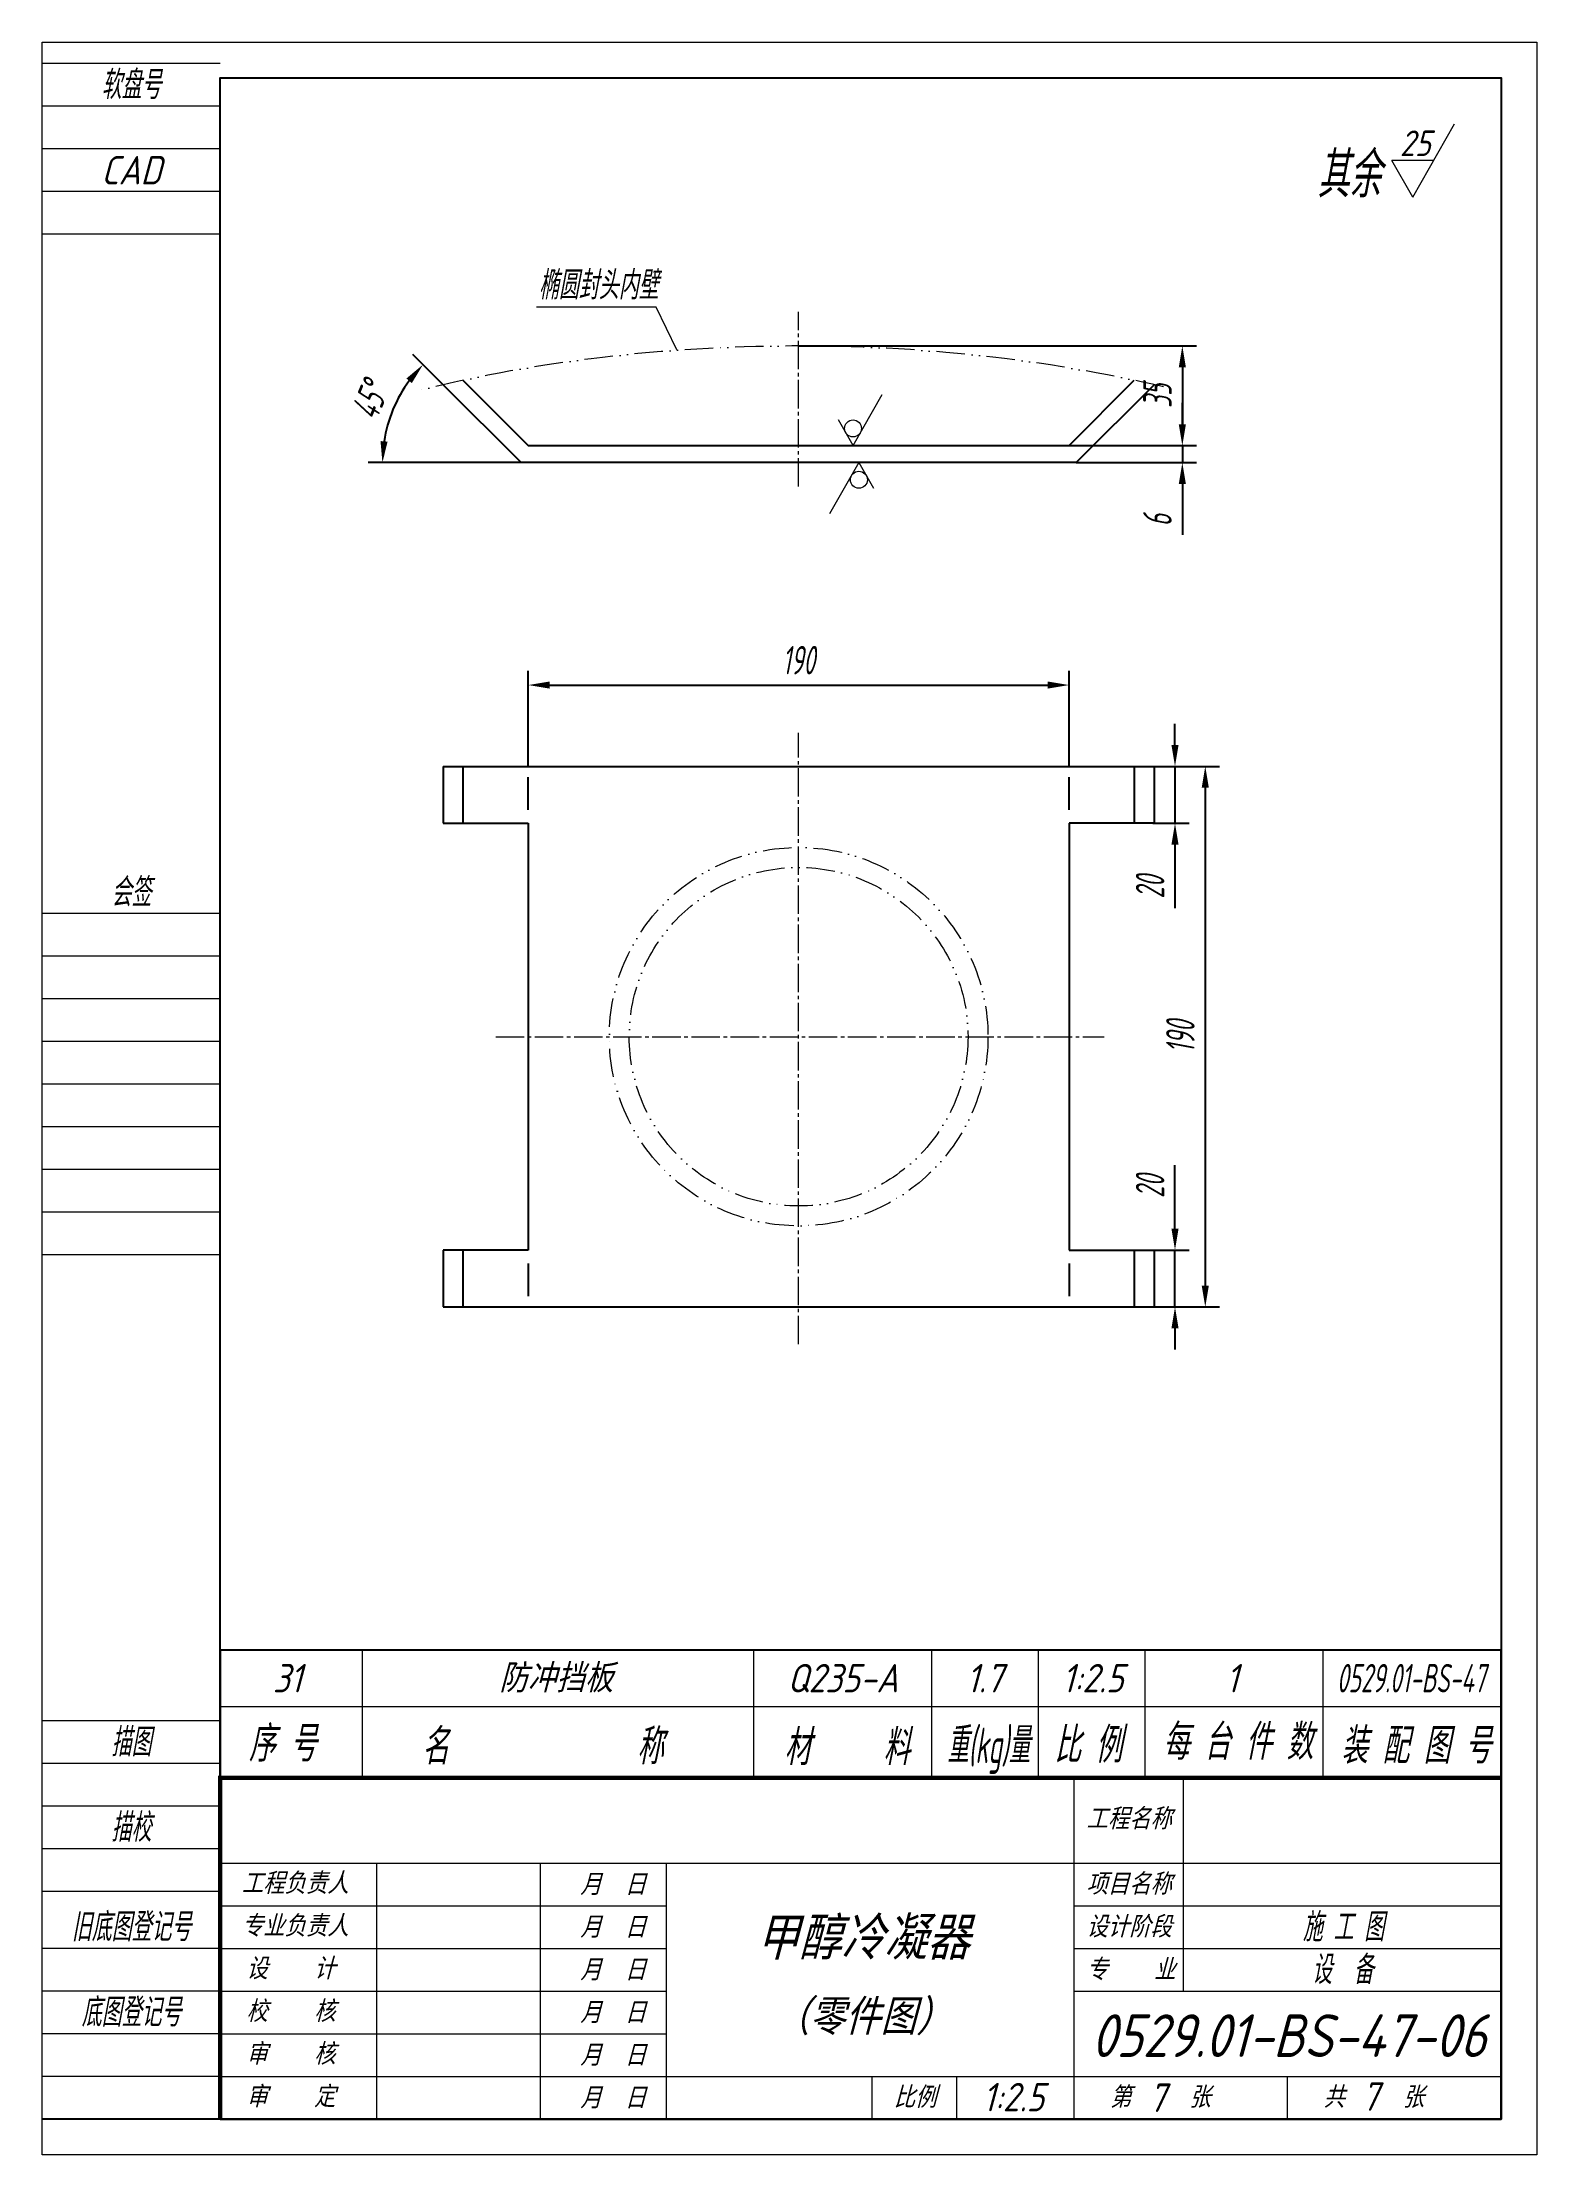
# Model space of a CAD drawing. Header units: millimetres. Extents: x 1483 to 2008, y 884 to 1626.
import ezdxf
from ezdxf.enums import TextEntityAlignment as Align

# ---------------------------------------------------------------- set-up
doc = ezdxf.new("R2010")
doc.units = ezdxf.units.MM
doc.header["$PDMODE"] = 3
doc.linetypes.add('GEN4A', pattern=[17.5, 10, -2.5, 0, -2.5, 0, -2.5])
doc.linetypes.add('GEN7', pattern=[13.75, 10, -1.25, 1.25, -1.25])
for name, color, linetype, lineweight in [('4', 3, 'Continuous', 18), ('4A', 3, 'GEN4A', 18), ('5', 3, 'Continuous', 18), ('6', 2, 'Continuous', 18), ('7', 4, 'GEN7', 18), ('8', 1, 'Continuous', 18), ('RAHM2', 1, 'Continuous', 18), ('RAHM3', 2, 'Continuous', 18), ('TILE1', 5, 'Continuous', 18)]:
    doc.layers.add(name, color=color, linetype=linetype, lineweight=lineweight)
doc.styles.add('HZ', font='gbeitc.shx', dxfattribs={"width": 0.7, "bigfont": 'hztxt.shx'})
doc.styles.add('HZTXT', font='gbeitc.shx', dxfattribs={"bigfont": 'hztxt.shx'})
doc.styles.add('ROMANC', font='gbeitc.shx', dxfattribs={"bigfont": 'hztxt.shx'})
doc.styles.get("Standard").update_dxf_attribs({"font": 'gbeitc.shx', "bigfont": 'hztxt.shx'})
doc.dimstyles.new('GEN-ISO', dxfattribs={"dimscale": 2.5, "dimtxt": 4, "dimasz": 3, "dimexe": 2, "dimexo": 0, "dimgap": 1.5, "dimtad": 1, "dimzin": 0, "dimdsep": 46, "dimtxsty": 'HZ', "dimcen": 0, "dimdle": 6, "dimclrd": 256, "dimclre": 256, "dimclrt": 2, "dimadec": 0, "dimazin": 0, "dimtfac": 1, "dimtmove": 0, "dimatfit": 2, "dimldrblk": 'CLOSED', "dimfxl": 0, "dimtolj": 1, "dimtzin": 0, "dimarcsym": 0})

# ---------------------------------------------------------------- blocks, each defined once
blk = doc.blocks.new('GB-A4')
blk.add_line((115, 7), (90, 7))
blk.add_lwpolyline([(115, 7), (115, 294), (295, 294), (295, 7)], close=True)
at = {"layer": 'RAHM2'}
for p, q in [((115, 290), (90, 290)), ((115, 278), (90, 278)), ((115, 170.5), (90, 170.5)), ((115, 158.5), (90, 158.5)), ((115, 146.5), (90, 146.5)), ((115, 134.5), (90, 134.5)), ((115, 57), (90, 57)), ((115, 45), (90, 45)), ((115, 31), (90, 31)), ((115, 19), (90, 19)), ((115, 13), (90, 13))]:
    blk.add_line(p, q, dxfattribs=at)
at = {"layer": 'RAHM3'}
for p, q in [((115, 296), (90, 296)), ((115, 284), (90, 284)), ((115, 272), (90, 272)), ((115, 176.5), (90, 176.5)), ((115, 164.5), (90, 164.5)), ((115, 152.5), (90, 152.5)), ((115, 140.5), (90, 140.5)), ((115, 128.5), (90, 128.5)), ((115, 63), (90, 63)), ((115, 51), (90, 51)), ((115, 39), (90, 39)), ((115, 25), (90, 25))]:
    blk.add_line(p, q, dxfattribs=at)
at = {"layer": 'TILE1'}
blk.add_line((90, 2), (90, 299), dxfattribs=at)
blk.add_lwpolyline([(90, 299), (300, 299), (300, 2), (90, 2)], dxfattribs=at)
for tag, p in [('MAX', (300, 301)), ('RU', (295, 296)), ('INSERT', (295, 7))]:
    blk.add_attdef(tag, p, '', height=3.5)
at = {"layer": 'RAHM2', "char_height": 4, "attachment_point": 8}
for s, insert, width, style in [('软盘号', (102.5, 291), 17.4835, 'HZ'), ('CAD', (102.5, 279), 12.5019, 'ROMANC'), ('会签', (102.5, 177.5), 11.6477, 'HZ'), ('描图', (102.5, 58), 11.6477, 'HZ'), ('描校', (102.5, 46), 11.6477, 'HZ'), ('旧底图登记号', (102.5, 32), 34.991, 'HZ'), ('底图登记号', (102.5, 20), 29.1552, 'HZ')]:
    blk.add_mtext(s, dxfattribs=dict(at, insert=insert, width=width, style=style))
blk = doc.blocks.new('GEFROG4')
at = {"color": 0}
for p, q in [((0, 0), (5.714286, 10)), ((0, 0), (-2.857143, 5)), ((2.857143, 5), (-2.857143, 5))]:
    blk.add_line(p, q, dxfattribs=at)
for tag, p in [('GEFROU2', (2.416099, 10.1)), ('GEFROU1', (2.45, 5.6))]:
    blk.add_attdef(tag, text='', height=3.5, dxfattribs=at).set_placement(p, align=Align.RIGHT)
blk.add_attdef('GEFROU0', (0, 0), '', height=1, dxfattribs=at)
blk = doc.blocks.new('*D22')
at = {"layer": '5', "lineweight": -2}
for p, q in [((1870.55, 1371.71), (1897.04, 1371.71)), ((1892.04, 1364.21), (1892.04, 1189.21)), ((1870.55, 1181.71), (1897.04, 1181.71))]:
    blk.add_line(p, q, dxfattribs=at)
at = {"layer": '5'}
for points in [[(1890.79, 1364.21), (1893.29, 1364.21), (1892.04, 1371.71)], [(1890.79, 1189.21), (1893.29, 1189.21), (1892.04, 1181.71)]]:
    blk.add_solid(points, dxfattribs=at)
at = {"layer": 'Defpoints', "color": 0}
for p in [(1870.55, 1371.71), (1870.55, 1181.71), (1892.04, 1181.71)]:
    blk.add_point(p, dxfattribs=at)
at = {"layer": '5', "color": 2, "insert": (1883.29, 1276.71), "char_height": 10, "attachment_point": 5, "rotation": 90, "style": 'HZ'}
blk.add_mtext('\\A1;190', dxfattribs=at)
blk = doc.blocks.new('_CLOSED')
at = {"color": 0, "linetype": 'ByBlock', "lineweight": -2}
for p, q in [((-1, 0.166667), (0, 0)), ((-1, 0.166667), (-1, -0.166667)), ((0, 0), (-1, -0.166667)), ((0, 0), (-1, 0))]:
    blk.add_line(p, q, dxfattribs=at)
blk = doc.blocks.new('*D23')
at = {"layer": '5', "lineweight": -2}
for p, q in [((1881.4, 1209.21), (1881.4, 1231.5)), ((1873.56, 1201.71), (1886.4, 1201.71)), ((1881.4, 1181.71), (1881.4, 1201.71)), ((1873.56, 1181.71), (1886.4, 1181.71)), ((1881.4, 1174.21), (1881.4, 1166.71))]:
    blk.add_line(p, q, dxfattribs=at)
at = {"layer": '5'}
for points in [[(1880.15, 1209.21), (1882.65, 1209.21), (1881.4, 1201.71)], [(1880.15, 1174.21), (1882.65, 1174.21), (1881.4, 1181.71)]]:
    blk.add_solid(points, dxfattribs=at)
at = {"layer": 'Defpoints', "color": 0}
for p in [(1873.56, 1201.71), (1881.4, 1201.71), (1873.56, 1181.71)]:
    blk.add_point(p, dxfattribs=at)
at = {"layer": '5', "color": 2, "insert": (1872.65, 1224.11), "char_height": 10, "attachment_point": 5, "rotation": 90, "style": 'HZ'}
blk.add_mtext('\\A1;20', dxfattribs=at)
blk = doc.blocks.new('*D24')
at = {"layer": '5', "lineweight": -2}
for p, q in [((1883.98, 1491.98), (1883.98, 1499.48)), ((1844.19, 1484.48), (1888.98, 1484.48)), ((1846.67, 1478.48), (1888.98, 1478.48)), ((1883.98, 1484.48), (1883.98, 1478.48)), ((1883.98, 1470.98), (1883.98, 1453.06))]:
    blk.add_line(p, q, dxfattribs=at)
at = {"layer": '5'}
for points in [[(1882.73, 1491.98), (1885.23, 1491.98), (1883.98, 1484.48)], [(1882.73, 1470.98), (1885.23, 1470.98), (1883.98, 1478.48)]]:
    blk.add_solid(points, dxfattribs=at)
at = {"layer": 'Defpoints', "color": 0}
for p in [(1844.19, 1484.48), (1846.67, 1478.48), (1883.98, 1478.48)]:
    blk.add_point(p, dxfattribs=at)
at = {"layer": '5', "color": 2, "insert": (1875.23, 1458.27), "char_height": 10, "attachment_point": 5, "rotation": 90, "style": 'HZ'}
blk.add_mtext('\\A1;6', dxfattribs=at)
blk = doc.blocks.new('GEFROG8')
at = {"color": 0}
for q in [(5.714286, 10), (-2.857143, 5)]:
    blk.add_line((0, 0), q, dxfattribs=at)
blk.add_circle((0, 3.341936), 1.658064, dxfattribs=at)
for tag, p in [('GEFROU2', (2.45, 10.1)), ('GEFROU1', (2.45, 5.6))]:
    blk.add_attdef(tag, text='', height=3.5, dxfattribs=at).set_placement(p, align=Align.RIGHT)
blk.add_attdef('GEFROU0', (0, 0), '', height=1, dxfattribs=at)
blk = doc.blocks.new('*D25')
at = {"layer": '5', "lineweight": -2}
for p, q in [((1654.19, 1371.71), (1654.19, 1405.3)), ((1844.19, 1371.71), (1844.19, 1405.3)), ((1661.69, 1400.3), (1836.69, 1400.3))]:
    blk.add_line(p, q, dxfattribs=at)
at = {"layer": '5'}
for points in [[(1661.69, 1401.55), (1661.69, 1399.05), (1654.19, 1400.3)], [(1836.69, 1401.55), (1836.69, 1399.05), (1844.19, 1400.3)]]:
    blk.add_solid(points, dxfattribs=at)
at = {"layer": 'Defpoints', "color": 0}
for p in [(1844.19, 1400.3), (1654.19, 1371.71), (1844.19, 1371.71)]:
    blk.add_point(p, dxfattribs=at)
at = {"layer": '5', "color": 2, "insert": (1749.19, 1409.05), "char_height": 10, "attachment_point": 5, "style": 'HZ'}
blk.add_mtext('\\A1;190', dxfattribs=at)
blk = doc.blocks.new('*D26')
at = {"layer": '5', "lineweight": -2}
for p, q in [((1881.4, 1379.21), (1881.4, 1386.71)), ((1873.56, 1371.71), (1886.4, 1371.71)), ((1881.4, 1371.71), (1881.4, 1351.71)), ((1873.56, 1351.71), (1886.4, 1351.71)), ((1881.4, 1344.21), (1881.4, 1321.92))]:
    blk.add_line(p, q, dxfattribs=at)
at = {"layer": '5'}
for points in [[(1880.15, 1379.21), (1882.65, 1379.21), (1881.4, 1371.71)], [(1880.15, 1344.21), (1882.65, 1344.21), (1881.4, 1351.71)]]:
    blk.add_solid(points, dxfattribs=at)
at = {"layer": 'Defpoints', "color": 0}
for p in [(1873.56, 1371.71), (1873.56, 1351.71), (1881.4, 1351.71)]:
    blk.add_point(p, dxfattribs=at)
at = {"layer": '5', "color": 2, "insert": (1872.65, 1329.32), "char_height": 10, "attachment_point": 5, "rotation": 90, "style": 'HZ'}
blk.add_mtext('\\A1;20', dxfattribs=at)
blk = doc.blocks.new('*D27')
at = {"layer": '5', "lineweight": -2}
for p, q in [((1749.19, 1519.48), (1888.98, 1519.48)), ((1883.98, 1511.98), (1883.98, 1491.98)), ((1844.19, 1484.48), (1888.98, 1484.48))]:
    blk.add_line(p, q, dxfattribs=at)
at = {"layer": '5'}
for points in [[(1882.73, 1511.98), (1885.23, 1511.98), (1883.98, 1519.48)], [(1882.73, 1491.98), (1885.23, 1491.98), (1883.98, 1484.48)]]:
    blk.add_solid(points, dxfattribs=at)
at = {"layer": 'Defpoints', "color": 0}
for p in [(1749.19, 1519.48), (1844.19, 1484.48), (1883.98, 1484.48)]:
    blk.add_point(p, dxfattribs=at)
at = {"layer": '5', "color": 2, "insert": (1875.23, 1501.98), "char_height": 10, "attachment_point": 5, "rotation": 90, "style": 'HZ'}
blk.add_mtext('\\A1;35', dxfattribs=at)
blk = doc.blocks.new('*D28')
at = {"layer": '5', "lineweight": -2}
for p, q in [((1627.83, 1502.36), (1613.7, 1516.48)), ((1651.7, 1478.48), (1597.97, 1478.48))]:
    blk.add_line(p, q, dxfattribs=at)
blk.add_arc((1651.7, 1478.48), 48.74, 143.82589, 171.17411, dxfattribs=at)
at = {"layer": '5'}
for points in [[(1611.41, 1508.06), (1613.31, 1506.43), (1617.24, 1512.94)], [(1604.79, 1485.86), (1602.3, 1486.05), (1602.97, 1478.48)]]:
    blk.add_solid(points, dxfattribs=at)
at = {"layer": 'Defpoints', "color": 0}
for p in [(1609.49, 1502.85), (1627.83, 1502.36), (1651.7, 1478.48), (1651.7, 1478.48), (1786.67, 1478.48)]:
    blk.add_point(p, dxfattribs=at)
at = {"layer": '5', "color": 2, "insert": (1598.59, 1500.48), "char_height": 10, "attachment_point": 5, "rotation": 67.5, "style": 'HZ'}
blk.add_mtext('\\A1;45%%D', dxfattribs=at)

msp = doc.modelspace()

# ---------------------------------------------------------------- linework, layer by layer
for p, q in [((1631.262, 1507.406), (1654.187, 1484.48)), ((1844.187, 1484.48), (1867.113, 1507.406)), ((1651.702, 1478.48), (1624.314, 1505.868)), ((1874.06, 1505.868), (1846.673, 1478.48)), ((1846.673, 1478.48), (1651.702, 1478.48)), ((1654.187, 1484.48), (1844.187, 1484.48)), ((1624.314, 1371.711), (1874.06, 1371.711)), ((1624.314, 1371.711), (1624.314, 1351.711)), ((1631.262, 1371.711), (1631.262, 1351.711)), ((1654.187, 1356.415), (1654.187, 1367.869)), ((1844.187, 1356.415), (1844.187, 1367.869)), ((1867.113, 1371.711), (1867.113, 1351.711)), ((1874.06, 1371.711), (1874.06, 1351.711)), ((1624.314, 1351.711), (1654.187, 1351.711)), ((1654.187, 1351.711), (1654.187, 1201.711)), ((1844.187, 1351.711), (1844.187, 1201.711)), ((1874.06, 1351.711), (1844.187, 1351.711)), ((1654.187, 1201.711), (1624.314, 1201.711)), ((1624.314, 1201.711), (1624.314, 1181.711)), ((1631.262, 1201.711), (1631.262, 1181.711)), ((1654.187, 1197.007), (1654.187, 1185.553)), ((1844.187, 1201.711), (1874.06, 1201.711)), ((1844.187, 1197.007), (1844.187, 1185.553)), ((1867.113, 1201.711), (1867.113, 1181.711)), ((1874.06, 1201.711), (1874.06, 1181.711)), ((1624.314, 1181.711), (1874.06, 1181.711)), ((1545.955, 1061.238), (1995.977, 1061.238)), ((1545.977, 1061.238), (1545.977, 1016.236)), ((1995.977, 896.23), (1995.977, 1061.238)), ((1995.977, 896.23), (1995.977, 1016.236)), ((1545.955, 896.23), (1995.977, 896.23))]:
    msp.add_line(p, q)
msp.add_lwpolyline([(1545.955, 896.23, 1.5, 1.5, 0), (1545.955, 1016.23, 1.5, 1.5, 0), (1995.955, 1016.23, 1.5, 1.5, 0)], format="xyseb")
at = {"layer": '4'}
for p, q in [((1699.084, 1533.133), (1657.097, 1533.133)), ((1706.36, 1518.135), (1699.084, 1533.133))]:
    msp.add_line(p, q, dxfattribs=at)
at = {"layer": '4A'}
for radius in [66.5, 59.5]:
    msp.add_circle((1749.187, 1276.711), radius, dxfattribs=at)
msp.add_ellipse((1749.187, 1369.48), major_axis=(300, 0), ratio=0.5, start_param=1.1293863, end_param=2.0285056, dxfattribs=at)
at = {"layer": '7'}
for p, q in [((1749.187, 1470.056), (1749.187, 1531.437)), ((1749.187, 1168.591), (1749.187, 1383.498)), ((1642.773, 1276.711), (1856.546, 1276.711))]:
    msp.add_line(p, q, dxfattribs=at)
at = {"layer": '8'}
for p, q in [((1595.957, 1016.236), (1595.957, 1061.238)), ((1733.464, 1016.236), (1733.464, 1061.238)), ((1795.967, 1016.236), (1795.967, 1061.238)), ((1833.469, 1016.236), (1833.469, 1061.238)), ((1870.971, 1016.236), (1870.971, 1061.238)), ((1933.474, 1016.236), (1933.474, 1061.238)), ((1545.955, 1041.237), (1995.977, 1041.237)), ((1845.955, 896.23), (1845.955, 1016.23)), ((1884.411, 941.23), (1884.411, 1016.23)), ((1545.955, 986.23), (1995.955, 986.23)), ((1600.955, 896.23), (1600.955, 986.23)), ((1658.455, 896.23), (1658.455, 986.23)), ((1702.76, 896.23), (1702.76, 986.23)), ((1545.955, 971.23), (1702.76, 971.23)), ((1845.955, 971.23), (1995.955, 971.23)), ((1545.955, 956.23), (1702.76, 956.23)), ((1845.955, 956.23), (1995.955, 956.23)), ((1545.955, 941.23), (1702.76, 941.23)), ((1845.955, 941.23), (1995.955, 941.23)), ((1545.955, 926.23), (1702.76, 926.23)), ((1545.955, 911.23), (1995.955, 911.23)), ((1774.851, 911.23), (1774.851, 896.23)), ((1804.627, 911.23), (1804.627, 896.23)), ((1920.955, 896.23), (1920.955, 911.23))]:
    msp.add_line(p, q, dxfattribs=at)

# ---------------------------------------------------------------- block references
at = {"xscale": 2.5, "yscale": 2.5, "zscale": 2.5}
msp.add_blockref('GB-A4', (1258.477, 878.73), dxfattribs=at)
at = {"layer": '6', "linetype": 'Continuous'}
ref = msp.add_blockref('GEFROG4', (1964.898, 1571.82), dxfattribs=dict(at, xscale=2.571428571428669, yscale=2.571428571428555, zscale=2.571428571428572))
ref.add_attrib('GEFROU1', '25', dxfattribs={"layer": '0', "color": 0, "height": 9}).set_placement((1971.198, 1586.22), align=Align.RIGHT)
at = {"layer": '6', "linetype": 'Continuous', "xscale": 1.799999999999955, "yscale": 1.799999999999955, "zscale": 1.800000000000001}
msp.add_blockref('GEFROG8', (1768.288, 1484.48), dxfattribs=at)
at = {"layer": '6', "linetype": 'Continuous', "xscale": 1.799999999999955, "yscale": 1.799999999999955, "zscale": 1.800000000000001, "rotation": 180}
msp.add_blockref('GEFROG8', (1770.357, 1478.48), dxfattribs=at)

# ---------------------------------------------------------------- texts
at = {"layer": '6', "attachment_point": 7, "style": 'HZ'}
for s, insert, char_height, width in [('其余', (1931.348, 1571.653), 16, 46.59072), ('椭圆封头内壁', (1657.857, 1535.818), 10, 87.4776), ('施 工 图', (1926.196, 958.729), 10, 58.3584), ('设  备', (1929.467, 943.729), 10, 43.7688)]:
    msp.add_mtext(s, dxfattribs=dict(at, insert=insert, char_height=char_height, width=width))
at = {"layer": '6', "color": 2, "style": 'HZ'}
for tag, text, height, p in [('甲醇冷凝器', 'TZMC', 15, (1771.494, 952.344)), ('（零件图）', 'TZMC2', 12.5, (1771.494, 925.909)), ('0529.01-BS-47-06', 'TH', 15, (1921.367, 918.089)), ('7', 'TZXH', 10, (1875.119, 898.784)), ('7', 'TZZS', 10, (1949.937, 899.189))]:
    msp.add_attdef(tag, text=text, height=height, dxfattribs=at).set_placement(p, align=Align.CENTER)
msp.add_attdef('1:2.5', (1813.842, 898.986), 'BL', height=10, dxfattribs=at)
at = {"layer": '8'}
for s, insert, char_height, width, attachment_point, style in [('{\\W0.75;序 号}', (1567.875, 1028.164), 12.5, 48.79821, 5, 'HZ'), ('{\\W0.75;名             称}', (1659.231, 1027.191), 12.5, 166.45393, 5, 'HZ'), ('{\\W0.75;材     料}', (1766.131, 1026.901), 12.5, 88.01679, 5, 'HZ'), ('{\\W0.6;重(kg)量}', (1815.882, 1025.74), 12.5, 62.64471, 5, 'HZ'), ('{\\W0.75;比 例}', (1850.819, 1027.731), 12.5, 48.79821, 5, 'HZ'), ('{\\W0.75;每 台 件 数}', (1903.463, 1028.772), 12.5, 107.47607, 5, 'HZ'), ('{\\W0.75;装 配 图 号}', (1966.079, 1027.451), 12.5, 107.47607, 5, 'HZ'), ('工程名称', (1850.164, 998.052), 7.5, 62.40471, 7, 'HZTXT'), ('工程负责人', (1553.442, 975.386), 7.5, 78.01714, 7, 'HZTXT'), ('月  日', (1672.335, 974.966), 7.5, 46.83729, 7, 'HZTXT'), ('项目名称', (1850.164, 975.119), 7.5, 62.40471, 7, 'HZTXT'), ('专业负责人', (1553.442, 960.386), 7.5, 78.01714, 7, 'HZTXT'), ('月  日', (1672.335, 959.966), 7.5, 46.83729, 7, 'HZTXT'), ('设计阶段', (1850.164, 960.064), 7.5, 62.40471, 7, 'HZTXT'), ('设    计', (1555.064, 945.386), 7.5, 62.49471, 7, 'HZTXT'), ('月  日', (1672.335, 944.966), 7.5, 46.83729, 7, 'HZTXT'), ('专    业', (1850.164, 945.064), 7.5, 62.49471, 7, 'HZTXT'), ('校    核', (1555.064, 930.386), 7.5, 62.49471, 7, 'HZTXT'), ('月  日', (1672.335, 929.966), 7.5, 46.83729, 7, 'HZTXT'), ('审    核', (1555.064, 915.386), 7.5, 62.49471, 7, 'HZTXT'), ('月  日', (1672.335, 914.966), 7.5, 46.83729, 7, 'HZTXT'), ('审    定', (1555.064, 900.386), 7.5, 62.49471, 7, 'HZTXT'), ('月  日', (1672.335, 899.966), 7.5, 46.83729, 7, 'HZTXT'), ('比例', (1782.467, 900.187), 7.5, 31.17986, 7, 'HZTXT'), ('第     张', (1858.455, 900.187), 7.5, 70.32343, 7, 'HZTXT'), ('共     张', (1933.455, 900.187), 7.5, 70.32343, 7, 'HZTXT')]:
    msp.add_mtext(s, dxfattribs=dict(at, insert=insert, char_height=char_height, width=width, attachment_point=attachment_point, style=style))
at = {"layer": 'RAHM3', "style": 'HZ'}
for tag, text, p in [('31', 'JH', (1569.565, 1051.238)), ('防冲挡板', 'LJMC', (1663.842, 1051.238)), ('Q235-A', 'CL', (1764.672, 1051.238)), ('1.7', 'ZL', (1814.516, 1051.238)), ('1:2.5', 'BL', (1852.528, 1051.238)), ('1', 'MTJS', (1901.443, 1051.238))]:
    msp.add_attdef(tag, text=text, height=10, dxfattribs=at).set_placement(p, align=Align.MIDDLE_CENTER)
at = {"layer": 'RAHM3', "style": 'HZ', "width": 0.7}
msp.add_attdef('0529.01-BS-47', text='ZPTH', height=10, dxfattribs=at).set_placement((1964.394, 1051.238), align=Align.MIDDLE_CENTER)

# ---------------------------------------------------------------- dimensions: what is measured, and where the dimension line sits
at = {"layer": '5'}
dim = msp.add_angular_dim_2l(base=(1609.495, 1502.849), line1=((1651.702, 1478.48), (1627.827, 1502.355)), line2=((1786.673, 1478.48), (1651.702, 1478.48)), text='45%%D', dimstyle='GEN-ISO', override={"dimtih": 0, "dimtoh": 0}, dxfattribs=at)
dim.commit()
dim.dimension.update_dxf_attribs({"geometry": '*D28', "text_midpoint": (1598.591, 1500.479)})
for base, p1, p2, text, picture, middle in [((1883.976, 1484.48), (1749.187, 1519.48), (1844.187, 1484.48), '35', '*D27', (1875.226, 1501.98)), ((1883.976, 1478.48), (1844.187, 1484.48), (1846.673, 1478.48), '6', '*D24', (1875.226, 1458.272)), ((1881.4, 1351.711), (1873.562, 1371.711), (1873.562, 1351.711), '20', '*D26', (1872.65, 1329.315)), ((1892.042, 1181.711), (1870.548, 1371.711), (1870.548, 1181.711), '190', '*D22', (1883.292, 1276.711)), ((1881.4, 1201.711), (1873.562, 1181.711), (1873.562, 1201.711), '20', '*D23', (1872.65, 1224.107))]:
    dim = msp.add_linear_dim(base=base, p1=p1, p2=p2, angle=90, text=text, dimstyle='GEN-ISO', override={"dimaunit": 1}, dxfattribs=at)
    dim.commit()
    dim.dimension.update_dxf_attribs({"geometry": picture, "text_midpoint": middle})
dim = msp.add_linear_dim(base=(1844.187, 1400.295), p1=(1654.187, 1371.711), p2=(1844.187, 1371.711), text='190', dimstyle='GEN-ISO', override={"dimaunit": 1}, dxfattribs=at)
dim.commit()
dim.dimension.update_dxf_attribs({"geometry": '*D25', "text_midpoint": (1749.187, 1409.045)})

doc.saveas('drawing.dxf')
